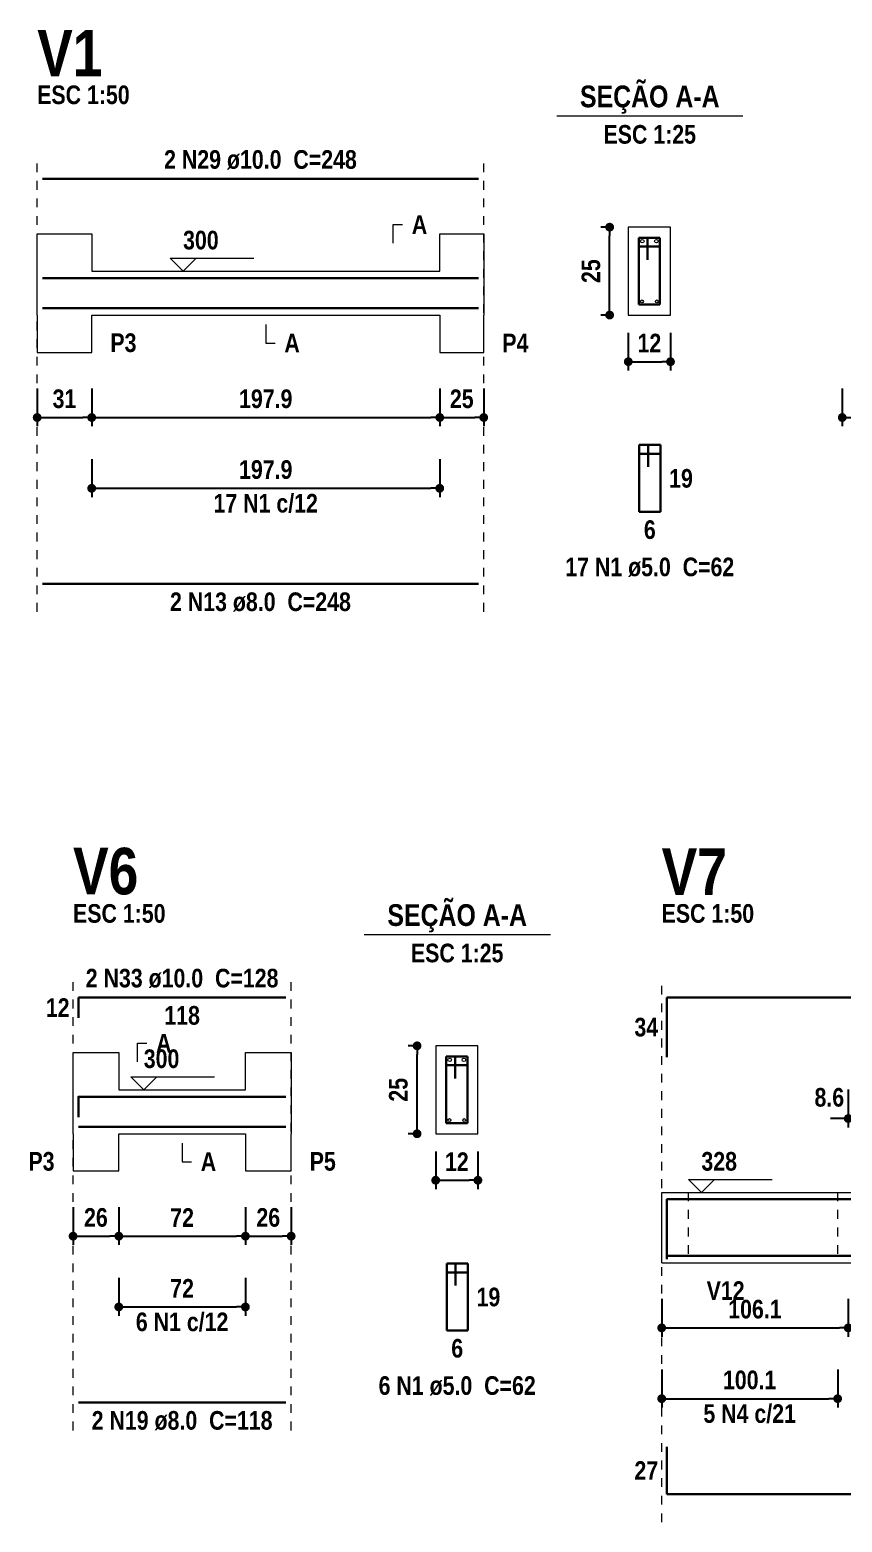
# Model space of a CAD drawing. Header units: millimetres. Extents: x 2249 to 2676, y -663 to -441.
# Drawn here: x 2449.73 to 2458.97, y -553.4 to -536.43 of the extents above; entities that cross this region are included whole.
import ezdxf

# ---------------------------------------------------------------- set-up
doc = ezdxf.new("R2010")
doc.units = ezdxf.units.MM
doc.header["$LTSCALE"] = 0.5
doc.header["$MEASUREMENT"] = 0
doc.header["$PDMODE"] = 34
doc.linetypes.add('DOT2', pattern=[3.175, 0, -3.175])
doc.layers.get('0').update_dxf_attribs({"linetype": 'CONTINUOUS'})
doc.layers.get('DEFPOINTS').update_dxf_attribs({"linetype": 'CONTINUOUS'})
for name, color, linetype, lineweight in [('Descrição da armadura', 7, 'CONTINUOUS', 5), ('DT-Barras na forma', 2, 'CONTINUOUS', 30), ('DT-Barras no corte', 5, 'CONTINUOUS', 5), ('DT-Barras rebatidas', 2, 'CONTINUOUS', 30), ('DT-Cotas', 9, 'CONTINUOUS', 5), ('DT-Forma', 5, 'CONTINUOUS', 5), ('DT-Pontilhado', 9, 'DOT2', 5), ('DT-Textos', 7, 'CONTINUOUS', 5), ('DT-Título', 3, 'CONTINUOUS', 20), ('Textos armaduras', 7, 'CONTINUOUS', 5)]:
    doc.layers.add(name, color=color, linetype=linetype, lineweight=lineweight)
doc.styles.add('ARIAL', font='ARIALNB.TTF')
doc.dimstyles.new('UM_25.000000', dxfattribs={"dimtxt": 0.18, "dimasz": 0.1, "dimexe": 0.1, "dimexo": 0.2, "dimgap": 0, "dimtad": 1, "dimtih": 1, "dimtoh": 1, "dimdec": 1, "dimlfac": 25, "dimzin": 0, "dimdsep": 46, "dimtxsty": 'Standard', "dimblk": 'CLOSED', "dimblk1": 'CLOSED', "dimblk2": 'CLOSED', "dimcen": 0.09, "dimdle": 0.1, "dimadec": 1, "dimazin": 2, "dimtfac": 1, "dimtdec": 4, "dimtofl": 0, "dimtmove": 0, "dimatfit": 3, "dimldrblk": 'CLOSED', "dimfxl": 1, "dimtolj": 1, "dimarcsym": 0})
doc.dimstyles.new('UM_50.000000', dxfattribs={"dimtxt": 0.18, "dimasz": 0.1, "dimexe": 0.1, "dimexo": 0.2, "dimgap": 0, "dimtad": 1, "dimtih": 1, "dimtoh": 1, "dimdec": 1, "dimlfac": 50, "dimzin": 0, "dimdsep": 46, "dimtxsty": 'Standard', "dimblk": 'CLOSED', "dimblk1": 'CLOSED', "dimblk2": 'CLOSED', "dimcen": 0.09, "dimdle": 0.1, "dimadec": 1, "dimazin": 2, "dimtfac": 1, "dimtdec": 4, "dimtofl": 0, "dimtmove": 0, "dimatfit": 3, "dimldrblk": 'CLOSED', "dimfxl": 1, "dimtolj": 1, "dimarcsym": 0})

# ---------------------------------------------------------------- blocks, each defined once
blk = doc.blocks.new('_Dot')
at = {"color": 0, "linetype": 'ByBlock', "lineweight": -2}
blk.add_line((-0.5, 0), (-1, 0), dxfattribs=at)
at = {"color": 0, "linetype": 'ByBlock', "const_width": 0.5}
blk.add_lwpolyline([(-0.25, 0, 1), (0.25, 0, 1)], format="xyb", close=True, dxfattribs=at)
blk = doc.blocks.new('*D249')
at = {"layer": 'DEFPOINTS', "color": 0}
for p in [(2449.812, -540.308), (2450.432, -540.308), (2450.432, -540.838)]:
    blk.add_point(p, dxfattribs=at)
at = {"layer": 'DT-Cotas', "color": 0, "lineweight": -2}
for p, q in [((2449.812, -540.508), (2449.812, -540.938)), ((2450.432, -540.508), (2450.432, -540.938)), ((2449.912, -540.838), (2450.332, -540.838))]:
    blk.add_line(p, q, dxfattribs=at)
at = {"layer": 'DT-Cotas', "color": 0, "lineweight": -2, "xscale": 0.1, "yscale": 0.1, "zscale": 0.1, "rotation": 180}
blk.add_blockref('_Dot', (2449.812, -540.838), dxfattribs=at)
at = {"layer": 'DT-Cotas', "color": 0, "lineweight": -2, "xscale": 0.1, "yscale": 0.1, "zscale": 0.1}
blk.add_blockref('_Dot', (2450.432, -540.838), dxfattribs=at)
at = {"layer": 'DT-Cotas', "insert": (2450.122, -540.626), "char_height": 0.2118, "attachment_point": 5, "rotation": 0.0057, "style": 'ARIAL'}
blk.add_mtext('\\A1;31', dxfattribs=at)
blk = doc.blocks.new('DOT')
at = {"color": 210}
for p, q in [((-1, 0), (1, 0)), ((0, 1), (0, -1))]:
    blk.add_line(p, q, dxfattribs=at)
blk.add_circle((0, 0), 0.25, dxfattribs=at)
blk = doc.blocks.new('*D250')
at = {"layer": 'DEFPOINTS', "color": 0}
for p in [(2450.432, -540.308), (2454.39, -540.308), (2454.39, -540.838)]:
    blk.add_point(p, dxfattribs=at)
at = {"layer": 'DT-Cotas', "color": 0, "lineweight": -2}
for p, q in [((2450.432, -540.508), (2450.432, -540.938)), ((2454.39, -540.508), (2454.39, -540.938)), ((2450.532, -540.838), (2454.29, -540.838))]:
    blk.add_line(p, q, dxfattribs=at)
at = {"layer": 'DT-Cotas', "color": 0, "lineweight": -2, "xscale": 0.1, "yscale": 0.1, "zscale": 0.1, "rotation": 180}
blk.add_blockref('_Dot', (2450.432, -540.838), dxfattribs=at)
at = {"layer": 'DT-Cotas', "color": 0, "lineweight": -2, "xscale": 0.1, "yscale": 0.1, "zscale": 0.1}
blk.add_blockref('_Dot', (2454.39, -540.838), dxfattribs=at)
at = {"layer": 'DT-Cotas', "insert": (2452.411, -540.626), "char_height": 0.2118, "attachment_point": 5, "rotation": 0.0057, "style": 'ARIAL'}
blk.add_mtext('\\A1;197.9', dxfattribs=at)
blk = doc.blocks.new('*D251')
at = {"layer": 'DEFPOINTS', "color": 0}
for p in [(2454.39, -540.308), (2454.89, -540.308), (2454.89, -540.838)]:
    blk.add_point(p, dxfattribs=at)
at = {"layer": 'DT-Cotas', "color": 0, "lineweight": -2}
for p, q in [((2454.39, -540.508), (2454.39, -540.938)), ((2454.89, -540.508), (2454.89, -540.938)), ((2454.49, -540.838), (2454.79, -540.838))]:
    blk.add_line(p, q, dxfattribs=at)
at = {"layer": 'DT-Cotas', "color": 0, "lineweight": -2, "xscale": 0.1, "yscale": 0.1, "zscale": 0.1, "rotation": 180}
blk.add_blockref('_Dot', (2454.39, -540.838), dxfattribs=at)
at = {"layer": 'DT-Cotas', "color": 0, "lineweight": -2, "xscale": 0.1, "yscale": 0.1, "zscale": 0.1}
blk.add_blockref('_Dot', (2454.89, -540.838), dxfattribs=at)
at = {"layer": 'DT-Cotas', "insert": (2454.64, -540.626), "char_height": 0.2118, "attachment_point": 5, "rotation": 0.0057, "style": 'ARIAL'}
blk.add_mtext('\\A1;25', dxfattribs=at)
blk = doc.blocks.new('*D252')
at = {"layer": 'DEFPOINTS', "color": 0}
for p in [(2456.322, -538.673), (2456.534, -538.673), (2456.534, -539.673)]:
    blk.add_point(p, dxfattribs=at)
at = {"layer": 'DT-Cotas', "color": 0, "lineweight": -2}
for p, q in [((2456.334, -538.673), (2456.222, -538.673)), ((2456.322, -539.573), (2456.322, -538.773)), ((2456.334, -539.673), (2456.222, -539.673))]:
    blk.add_line(p, q, dxfattribs=at)
at = {"layer": 'DT-Cotas', "color": 0, "lineweight": -2, "xscale": 0.1, "yscale": 0.1, "zscale": 0.1}
for p, rotation in [((2456.322, -538.673), 90), ((2456.322, -539.673), 270)]:
    blk.add_blockref('_Dot', p, dxfattribs=dict(at, rotation=rotation))
at = {"layer": 'DT-Cotas', "insert": (2456.11, -539.173), "char_height": 0.2118, "attachment_point": 5, "rotation": 90, "style": 'ARIAL'}
blk.add_mtext('\\A1;25', dxfattribs=at)
blk = doc.blocks.new('*D253')
at = {"layer": 'DEFPOINTS', "color": 0}
for p in [(2456.534, -539.673), (2457.014, -539.673), (2457.014, -540.203)]:
    blk.add_point(p, dxfattribs=at)
at = {"layer": 'DT-Cotas', "color": 0, "lineweight": -2}
for p, q in [((2456.534, -539.873), (2456.534, -540.303)), ((2457.014, -539.873), (2457.014, -540.303)), ((2456.634, -540.203), (2456.914, -540.203))]:
    blk.add_line(p, q, dxfattribs=at)
at = {"layer": 'DT-Cotas', "color": 0, "lineweight": -2, "xscale": 0.1, "yscale": 0.1, "zscale": 0.1, "rotation": 180}
blk.add_blockref('_Dot', (2456.534, -540.203), dxfattribs=at)
at = {"layer": 'DT-Cotas', "color": 0, "lineweight": -2, "xscale": 0.1, "yscale": 0.1, "zscale": 0.1}
blk.add_blockref('_Dot', (2457.014, -540.203), dxfattribs=at)
at = {"layer": 'DT-Cotas', "insert": (2456.774, -539.991), "char_height": 0.2118, "attachment_point": 5, "rotation": 0.0057, "style": 'ARIAL'}
blk.add_mtext('\\A1;12', dxfattribs=at)
blk = doc.blocks.new('*D254')
at = {"layer": 'DEFPOINTS', "color": 0}
for p in [(2450.432, -541.113), (2454.39, -541.113), (2454.39, -541.643)]:
    blk.add_point(p, dxfattribs=at)
at = {"layer": 'DT-Cotas', "color": 0, "lineweight": -2}
for p, q in [((2450.432, -541.313), (2450.432, -541.743)), ((2454.39, -541.313), (2454.39, -541.743)), ((2450.532, -541.643), (2454.29, -541.643))]:
    blk.add_line(p, q, dxfattribs=at)
at = {"layer": 'DT-Cotas', "color": 0, "lineweight": -2, "xscale": 0.1, "yscale": 0.1, "zscale": 0.1, "rotation": 180}
blk.add_blockref('_Dot', (2450.432, -541.643), dxfattribs=at)
at = {"layer": 'DT-Cotas', "color": 0, "lineweight": -2, "xscale": 0.1, "yscale": 0.1, "zscale": 0.1}
blk.add_blockref('_Dot', (2454.39, -541.643), dxfattribs=at)
at = {"layer": 'DT-Cotas', "insert": (2452.411, -541.431), "char_height": 0.2118, "attachment_point": 5, "rotation": 0.0057, "style": 'ARIAL'}
blk.add_mtext('\\A1;197.9', dxfattribs=at)
blk = doc.blocks.new('*D255')
at = {"layer": 'DEFPOINTS', "color": 0}
for p in [(2458.967, -540.308), (2459.587, -540.308), (2459.587, -540.838)]:
    blk.add_point(p, dxfattribs=at)
at = {"layer": 'DT-Cotas', "color": 0, "lineweight": -2}
for p, q in [((2458.967, -540.508), (2458.967, -540.938)), ((2459.587, -540.508), (2459.587, -540.938)), ((2459.067, -540.838), (2459.487, -540.838))]:
    blk.add_line(p, q, dxfattribs=at)
at = {"layer": 'DT-Cotas', "color": 0, "lineweight": -2, "xscale": 0.1, "yscale": 0.1, "zscale": 0.1, "rotation": 180}
blk.add_blockref('_Dot', (2458.967, -540.838), dxfattribs=at)
at = {"layer": 'DT-Cotas', "color": 0, "lineweight": -2, "xscale": 0.1, "yscale": 0.1, "zscale": 0.1}
blk.add_blockref('_Dot', (2459.587, -540.838), dxfattribs=at)
at = {"layer": 'DT-Cotas', "insert": (2459.277, -540.626), "char_height": 0.2118, "attachment_point": 5, "rotation": 0.0057, "style": 'ARIAL'}
blk.add_mtext('\\A1;31', dxfattribs=at)
blk = doc.blocks.new('*D282')
at = {"layer": 'DEFPOINTS', "color": 0}
for p in [(2450.22, -549.619), (2450.74, -549.619), (2450.74, -550.149)]:
    blk.add_point(p, dxfattribs=at)
at = {"layer": 'DT-Cotas', "color": 0, "lineweight": -2}
for p, q in [((2450.22, -549.819), (2450.22, -550.249)), ((2450.74, -549.819), (2450.74, -550.249)), ((2450.32, -550.149), (2450.64, -550.149))]:
    blk.add_line(p, q, dxfattribs=at)
at = {"layer": 'DT-Cotas', "color": 0, "lineweight": -2, "xscale": 0.1, "yscale": 0.1, "zscale": 0.1, "rotation": 180}
blk.add_blockref('_Dot', (2450.22, -550.149), dxfattribs=at)
at = {"layer": 'DT-Cotas', "color": 0, "lineweight": -2, "xscale": 0.1, "yscale": 0.1, "zscale": 0.1}
blk.add_blockref('_Dot', (2450.74, -550.149), dxfattribs=at)
at = {"layer": 'DT-Cotas', "insert": (2450.48, -549.937), "char_height": 0.2118, "attachment_point": 5, "rotation": 0.0057, "style": 'ARIAL'}
blk.add_mtext('\\A1;26', dxfattribs=at)
blk = doc.blocks.new('*D283')
at = {"layer": 'DEFPOINTS', "color": 0}
for p in [(2450.74, -549.619), (2452.18, -549.619), (2452.18, -550.149)]:
    blk.add_point(p, dxfattribs=at)
at = {"layer": 'DT-Cotas', "color": 0, "lineweight": -2}
for p, q in [((2450.74, -549.819), (2450.74, -550.249)), ((2452.18, -549.819), (2452.18, -550.249)), ((2450.84, -550.149), (2452.08, -550.149))]:
    blk.add_line(p, q, dxfattribs=at)
at = {"layer": 'DT-Cotas', "color": 0, "lineweight": -2, "xscale": 0.1, "yscale": 0.1, "zscale": 0.1, "rotation": 180}
blk.add_blockref('_Dot', (2450.74, -550.149), dxfattribs=at)
at = {"layer": 'DT-Cotas', "color": 0, "lineweight": -2, "xscale": 0.1, "yscale": 0.1, "zscale": 0.1}
blk.add_blockref('_Dot', (2452.18, -550.149), dxfattribs=at)
at = {"layer": 'DT-Cotas', "insert": (2451.46, -549.937), "char_height": 0.2118, "attachment_point": 5, "rotation": 0.0057, "style": 'ARIAL'}
blk.add_mtext('\\A1;72', dxfattribs=at)
blk = doc.blocks.new('*D284')
at = {"layer": 'DEFPOINTS', "color": 0}
for p in [(2452.18, -549.619), (2452.7, -549.619), (2452.7, -550.149)]:
    blk.add_point(p, dxfattribs=at)
at = {"layer": 'DT-Cotas', "color": 0, "lineweight": -2}
for p, q in [((2452.18, -549.819), (2452.18, -550.249)), ((2452.7, -549.819), (2452.7, -550.249)), ((2452.28, -550.149), (2452.6, -550.149))]:
    blk.add_line(p, q, dxfattribs=at)
at = {"layer": 'DT-Cotas', "color": 0, "lineweight": -2, "xscale": 0.1, "yscale": 0.1, "zscale": 0.1, "rotation": 180}
blk.add_blockref('_Dot', (2452.18, -550.149), dxfattribs=at)
at = {"layer": 'DT-Cotas', "color": 0, "lineweight": -2, "xscale": 0.1, "yscale": 0.1, "zscale": 0.1}
blk.add_blockref('_Dot', (2452.7, -550.149), dxfattribs=at)
at = {"layer": 'DT-Cotas', "insert": (2452.44, -549.937), "char_height": 0.2118, "attachment_point": 5, "rotation": 0.0057, "style": 'ARIAL'}
blk.add_mtext('\\A1;26', dxfattribs=at)
blk = doc.blocks.new('*D285')
at = {"layer": 'DEFPOINTS', "color": 0}
for p in [(2454.132, -547.984), (2454.344, -547.984), (2454.344, -548.984)]:
    blk.add_point(p, dxfattribs=at)
at = {"layer": 'DT-Cotas', "color": 0, "lineweight": -2}
for p, q in [((2454.144, -547.984), (2454.032, -547.984)), ((2454.132, -548.884), (2454.132, -548.084)), ((2454.144, -548.984), (2454.032, -548.984))]:
    blk.add_line(p, q, dxfattribs=at)
at = {"layer": 'DT-Cotas', "color": 0, "lineweight": -2, "xscale": 0.1, "yscale": 0.1, "zscale": 0.1}
for p, rotation in [((2454.132, -547.984), 90), ((2454.132, -548.984), 270)]:
    blk.add_blockref('_Dot', p, dxfattribs=dict(at, rotation=rotation))
at = {"layer": 'DT-Cotas', "insert": (2453.92, -548.484), "char_height": 0.2118, "attachment_point": 5, "rotation": 90, "style": 'ARIAL'}
blk.add_mtext('\\A1;25', dxfattribs=at)
blk = doc.blocks.new('*D286')
at = {"layer": 'DEFPOINTS', "color": 0}
for p in [(2454.344, -548.984), (2454.824, -548.984), (2454.824, -549.513)]:
    blk.add_point(p, dxfattribs=at)
at = {"layer": 'DT-Cotas', "color": 0, "lineweight": -2}
for p, q in [((2454.344, -549.184), (2454.344, -549.613)), ((2454.824, -549.184), (2454.824, -549.613)), ((2454.444, -549.513), (2454.724, -549.513))]:
    blk.add_line(p, q, dxfattribs=at)
at = {"layer": 'DT-Cotas', "color": 0, "lineweight": -2, "xscale": 0.1, "yscale": 0.1, "zscale": 0.1, "rotation": 180}
blk.add_blockref('_Dot', (2454.344, -549.513), dxfattribs=at)
at = {"layer": 'DT-Cotas', "color": 0, "lineweight": -2, "xscale": 0.1, "yscale": 0.1, "zscale": 0.1}
blk.add_blockref('_Dot', (2454.824, -549.513), dxfattribs=at)
at = {"layer": 'DT-Cotas', "insert": (2454.584, -549.302), "char_height": 0.2118, "attachment_point": 5, "rotation": 0.0057, "style": 'ARIAL'}
blk.add_mtext('\\A1;12', dxfattribs=at)
blk = doc.blocks.new('*D287')
at = {"layer": 'DEFPOINTS', "color": 0}
for p in [(2450.74, -550.424), (2452.18, -550.424), (2452.18, -550.954)]:
    blk.add_point(p, dxfattribs=at)
at = {"layer": 'DT-Cotas', "color": 0, "lineweight": -2}
for p, q in [((2450.74, -550.624), (2450.74, -551.054)), ((2452.18, -550.624), (2452.18, -551.054)), ((2450.84, -550.954), (2452.08, -550.954))]:
    blk.add_line(p, q, dxfattribs=at)
at = {"layer": 'DT-Cotas', "color": 0, "lineweight": -2, "xscale": 0.1, "yscale": 0.1, "zscale": 0.1, "rotation": 180}
blk.add_blockref('_Dot', (2450.74, -550.954), dxfattribs=at)
at = {"layer": 'DT-Cotas', "color": 0, "lineweight": -2, "xscale": 0.1, "yscale": 0.1, "zscale": 0.1}
blk.add_blockref('_Dot', (2452.18, -550.954), dxfattribs=at)
at = {"layer": 'DT-Cotas', "insert": (2451.46, -550.742), "char_height": 0.2118, "attachment_point": 5, "rotation": 0.0057, "style": 'ARIAL'}
blk.add_mtext('\\A1;72', dxfattribs=at)
blk = doc.blocks.new('*D288')
at = {"layer": 'DEFPOINTS', "color": 0}
for p in [(2456.914, -550.663), (2459.035, -550.663), (2459.035, -551.192)]:
    blk.add_point(p, dxfattribs=at)
at = {"layer": 'DT-Cotas', "color": 0, "lineweight": -2}
for p, q in [((2456.914, -550.863), (2456.914, -551.292)), ((2459.035, -550.863), (2459.035, -551.292)), ((2457.014, -551.192), (2458.935, -551.192))]:
    blk.add_line(p, q, dxfattribs=at)
at = {"layer": 'DT-Cotas', "color": 0, "lineweight": -2, "xscale": 0.1, "yscale": 0.1, "zscale": 0.1, "rotation": 180}
blk.add_blockref('_Dot', (2456.914, -551.192), dxfattribs=at)
at = {"layer": 'DT-Cotas', "color": 0, "lineweight": -2, "xscale": 0.1, "yscale": 0.1, "zscale": 0.1}
blk.add_blockref('_Dot', (2459.035, -551.192), dxfattribs=at)
at = {"layer": 'DT-Cotas', "insert": (2457.974, -550.98), "char_height": 0.2118, "attachment_point": 5, "rotation": 0.0057, "style": 'ARIAL'}
blk.add_mtext('\\A1;106.1', dxfattribs=at)
blk = doc.blocks.new('*D290')
at = {"layer": 'DEFPOINTS', "color": 0}
for p in [(2459.035, -548.281), (2459.207, -548.281), (2459.035, -548.811)]:
    blk.add_point(p, dxfattribs=at)
at = {"layer": 'DT-Cotas', "color": 0, "lineweight": -2}
for p, q in [((2459.035, -548.481), (2459.035, -548.911)), ((2459.207, -548.481), (2459.207, -548.911)), ((2458.935, -548.811), (2458.835, -548.811)), ((2459.307, -548.811), (2459.407, -548.811))]:
    blk.add_line(p, q, dxfattribs=at)
at = {"layer": 'DT-Cotas', "color": 0, "lineweight": -2, "xscale": 0.1, "yscale": 0.1, "zscale": 0.1}
blk.add_blockref('_Dot', (2459.035, -548.811), dxfattribs=at)
at = {"layer": 'DT-Cotas', "color": 0, "lineweight": -2, "xscale": 0.1, "yscale": 0.1, "zscale": 0.1, "rotation": 180}
blk.add_blockref('_Dot', (2459.207, -548.811), dxfattribs=at)
at = {"layer": 'DT-Cotas', "insert": (2458.82, -548.571), "char_height": 0.2118, "attachment_point": 5, "rotation": 0.0057, "style": 'ARIAL'}
blk.add_mtext('\\A1;8.6', dxfattribs=at)
blk = doc.blocks.new('*D293')
at = {"layer": 'DEFPOINTS', "color": 0}
for p in [(2456.914, -551.467), (2458.915, -551.467), (2458.915, -551.997)]:
    blk.add_point(p, dxfattribs=at)
at = {"layer": 'DT-Cotas', "color": 0, "lineweight": -2}
for p, q in [((2456.914, -551.667), (2456.914, -552.097)), ((2458.915, -551.667), (2458.915, -552.097)), ((2457.014, -551.997), (2458.815, -551.997))]:
    blk.add_line(p, q, dxfattribs=at)
at = {"layer": 'DT-Cotas', "color": 0, "lineweight": -2, "xscale": 0.1, "yscale": 0.1, "zscale": 0.1, "rotation": 180}
blk.add_blockref('_Dot', (2456.914, -551.997), dxfattribs=at)
at = {"layer": 'DT-Cotas', "color": 0, "lineweight": -2, "xscale": 0.1, "yscale": 0.1, "zscale": 0.1}
blk.add_blockref('_Dot', (2458.915, -551.997), dxfattribs=at)
at = {"layer": 'DT-Cotas', "insert": (2457.914, -551.785), "char_height": 0.2118, "attachment_point": 5, "rotation": 0.0057, "style": 'ARIAL'}
blk.add_mtext('\\A1;100.1', dxfattribs=at)

msp = doc.modelspace()

# ---------------------------------------------------------------- linework, layer by layer
at = {"layer": 'DT-Barras na forma'}
for p, q in [((2456.7536, -538.7931), (2456.6536, -538.7931)), ((2456.6536, -538.7931), (2456.6536, -539.5531)), ((2456.8936, -538.7931), (2456.6536, -538.7931)), ((2456.6536, -538.7931), (2456.6536, -538.8931)), ((2456.7536, -539.0431), (2456.7536, -538.7931)), ((2456.8936, -539.5531), (2456.8936, -538.7931)), ((2456.6536, -538.8931), (2456.9036, -538.8931)), ((2456.6536, -539.5531), (2456.8936, -539.5531)), ((2454.5636, -548.1038), (2454.4636, -548.1038)), ((2454.4636, -548.1038), (2454.4636, -548.8638)), ((2454.7036, -548.1038), (2454.4636, -548.1038)), ((2454.4636, -548.1038), (2454.4636, -548.2038)), ((2454.4636, -548.2038), (2454.7136, -548.2038)), ((2454.5636, -548.3538), (2454.5636, -548.1038)), ((2454.7036, -548.8638), (2454.7036, -548.1038)), ((2454.4636, -548.8638), (2454.7036, -548.8638))]:
    msp.add_line(p, q, dxfattribs=at)
for points in [[(2449.8721, -539.2531), (2454.8297, -539.2531)], [(2449.8721, -539.5951), (2454.8297, -539.5951)], [(2450.2805, -548.7938), (2450.2805, -548.5638), (2452.6397, -548.5638)], [(2450.2805, -548.9058), (2452.6397, -548.9058)], [(2456.9736, -550.4087), (2456.9736, -549.7287), (2476.448, -549.7287), (2476.448, -550.2683)], [(2456.9736, -549.8331), (2456.9736, -550.3727), (2476.448, -550.3727)]]:
    msp.add_lwpolyline(points, dxfattribs=at)
at = {"layer": 'DT-Barras no corte'}
for centre, radius in [((2456.6936, -538.8331), 0.02), ((2456.8536, -538.8331), 0.02), ((2456.6896, -539.5171), 0.016), ((2456.8576, -539.5171), 0.016), ((2454.5036, -548.1438), 0.02), ((2454.6636, -548.1438), 0.02), ((2454.4996, -548.8278), 0.016), ((2454.6676, -548.8278), 0.016)]:
    msp.add_circle(centre, radius, dxfattribs=at)
at = {"layer": 'DT-Barras rebatidas'}
for p, q in [((2449.8721, -538.1235), (2454.8297, -538.1235)), ((2456.7586, -541.1498), (2456.6586, -541.1498)), ((2456.6586, -541.1498), (2456.6586, -541.9098)), ((2456.8986, -541.1498), (2456.6586, -541.1498)), ((2456.6586, -541.1498), (2456.6586, -541.2498)), ((2456.6586, -541.2498), (2456.9086, -541.2498)), ((2456.7586, -541.3998), (2456.7586, -541.1498)), ((2456.8986, -541.9098), (2456.8986, -541.1498)), ((2456.6586, -541.9098), (2456.8986, -541.9098)), ((2449.8721, -542.7297), (2454.8297, -542.7297)), ((2450.2805, -547.6642), (2450.2805, -547.4342)), ((2450.2805, -547.4342), (2452.6397, -547.4342)), ((2456.9736, -548.1142), (2456.9736, -547.4342)), ((2456.9736, -547.4342), (2476.448, -547.4342)), ((2454.5686, -550.4605), (2454.4686, -550.4605)), ((2454.4686, -550.4605), (2454.4686, -551.2205)), ((2454.7086, -550.4605), (2454.4686, -550.4605)), ((2454.4686, -550.4605), (2454.4686, -550.5605)), ((2454.4686, -550.5605), (2454.7186, -550.5605)), ((2454.5686, -550.7105), (2454.5686, -550.4605)), ((2454.7086, -551.2205), (2454.7086, -550.4605)), ((2454.4686, -551.2205), (2454.7086, -551.2205)), ((2450.2805, -552.0405), (2452.6397, -552.0405)), ((2456.9736, -552.5442), (2456.9736, -553.0837)), ((2456.9736, -553.0837), (2476.448, -553.0837))]:
    msp.add_line(p, q, dxfattribs=at)
at = {"layer": 'DT-Forma'}
for p, q in [((2457.0136, -538.6731), (2456.5336, -538.6731)), ((2456.5336, -538.6731), (2456.5336, -539.6731)), ((2457.0136, -539.6731), (2457.0136, -538.6731)), ((2449.8121, -539.1731), (2449.8121, -538.7495)), ((2449.8121, -538.7495), (2450.4321, -538.7495)), ((2450.4321, -538.7495), (2450.4321, -539.1731)), ((2454.3897, -539.1731), (2454.3897, -538.7495)), ((2454.3897, -538.7495), (2454.8897, -538.7495)), ((2454.8897, -538.7495), (2454.8897, -539.1731)), ((2450.4321, -539.1731), (2454.3897, -539.1731)), ((2449.8121, -539.6731), (2449.8121, -540.0967)), ((2450.4321, -540.0967), (2450.4321, -539.6731)), ((2450.4321, -539.6731), (2454.3897, -539.6731)), ((2454.3897, -539.6731), (2454.3897, -540.0967)), ((2454.8897, -540.0967), (2454.8897, -539.6731)), ((2456.5336, -539.6731), (2457.0136, -539.6731)), ((2449.8121, -540.0967), (2450.4321, -540.0967)), ((2454.3897, -540.0967), (2454.8897, -540.0967)), ((2454.8236, -547.9838), (2454.3436, -547.9838)), ((2454.3436, -547.9838), (2454.3436, -548.9838)), ((2454.8236, -548.9838), (2454.8236, -547.9838)), ((2450.2205, -548.4838), (2450.2205, -548.0602)), ((2450.2205, -548.0602), (2450.7403, -548.0602)), ((2450.7403, -548.0602), (2450.7403, -548.4838)), ((2452.1796, -548.4838), (2452.1796, -548.0602)), ((2452.1796, -548.0602), (2452.6997, -548.0602)), ((2452.6997, -548.0602), (2452.6997, -548.4838)), ((2450.7403, -548.4838), (2452.1796, -548.4838)), ((2450.2205, -548.9838), (2450.2205, -549.4074)), ((2450.7403, -549.4074), (2450.7403, -548.9838)), ((2450.7403, -548.9838), (2452.1796, -548.9838)), ((2452.1796, -548.9838), (2452.1796, -549.4074)), ((2452.6997, -549.4074), (2452.6997, -548.9838)), ((2454.3436, -548.9838), (2454.8236, -548.9838)), ((2450.2205, -549.4074), (2450.7403, -549.4074)), ((2452.1796, -549.4074), (2452.6997, -549.4074)), ((2456.9136, -549.6507), (2457.2136, -549.6507)), ((2457.2136, -549.6507), (2458.9147, -549.6507)), ((2458.9147, -549.6507), (2459.1547, -549.6507)), ((2456.9136, -550.4507), (2457.2136, -550.4507)), ((2457.2136, -550.4507), (2458.9147, -550.4507)), ((2458.9147, -550.4507), (2459.1547, -550.4507))]:
    msp.add_line(p, q, dxfattribs=at)
at = {"layer": 'DT-Forma', "linetype": 'Continuous'}
for p, q in [((2449.8121, -539.6731), (2449.8121, -539.1731)), ((2454.8897, -539.1731), (2454.8897, -539.6731)), ((2450.2205, -548.9838), (2450.2205, -548.4838)), ((2452.6997, -548.4838), (2452.6997, -548.9838)), ((2456.9136, -550.4507), (2456.9136, -549.6507))]:
    msp.add_line(p, q, dxfattribs=at)
at = {"layer": 'DT-Pontilhado', "ltscale": 0.05}
for p, q in [((2449.8121, -543.0474), (2449.8121, -537.9117)), ((2454.8897, -543.0474), (2454.8897, -537.9117)), ((2450.2205, -552.3582), (2450.2205, -547.2224)), ((2452.6997, -552.3582), (2452.6997, -547.2224)), ((2456.9136, -553.4015), (2456.9136, -547.2224)), ((2457.2136, -549.6507), (2457.2136, -550.4507)), ((2458.9147, -549.6507), (2458.9147, -550.4507))]:
    msp.add_line(p, q, dxfattribs=at)
at = {"layer": 'DT-Textos'}
for p, q in [((2455.7196, -537.4082), (2457.8376, -537.4082)), ((2453.5296, -546.7189), (2455.6476, -546.7189))]:
    msp.add_line(p, q, dxfattribs=at)
for points in [[(2453.8602, -538.8554), (2453.8602, -538.6436), (2453.9661, -538.6436)], [(2451.6194, -539.0248), (2451.4712, -539.1731), (2451.3229, -539.0248), (2452.276, -539.0248)], [(2452.4109, -539.779), (2452.4109, -539.9908), (2452.5168, -539.9908)], [(2450.9521, -548.1661), (2450.9521, -547.9543), (2451.058, -547.9543)], [(2451.1721, -548.3356), (2451.0238, -548.4838), (2450.8756, -548.3356), (2451.8287, -548.3356)], [(2451.4599, -549.0897), (2451.4599, -549.3015), (2451.5658, -549.3015)], [(2457.5139, -549.5025), (2457.3657, -549.6507), (2457.2174, -549.5025), (2458.1705, -549.5025)]]:
    msp.add_lwpolyline(points, dxfattribs=at)

# ---------------------------------------------------------------- texts
at = {"layer": 'Descrição da armadura', "char_height": 0.2118, "attachment_point": 8, "line_spacing_factor": 0.9, "style": 'ARIAL'}
for s, insert, width in [('2 N29 ø10.0  C=248', (2452.3511, -538.0172), 4.57488), ('17 N1 c/12', (2452.4109, -541.9245), 2.5416), ('17 N1 ø5.0  C=62', (2456.7781, -542.6512), 4.06656), ('2 N13 ø8.0  C=248', (2452.3511, -543.0472), 4.32072), ('2 N33 ø10.0  C=128', (2451.4601, -547.3279), 4.57488), ('6 N1 c/12', (2451.4599, -551.2352), 2.28744), ('6 N1 ø5.0  C=62', (2454.5881, -551.9619), 3.8124), ('5 N4 c/21', (2457.9141, -552.2785), 2.28744), ('2 N19 ø8.0  C=118', (2451.4601, -552.3579), 4.32072)]:
    msp.add_mtext(s, dxfattribs=dict(at, insert=insert, width=width))
at = {"layer": 'DT-Textos', "line_spacing_factor": 0.798, "style": 'ARIAL'}
for s, insert, char_height, width, attachment_point in [('SEÇÃO A-A', (2456.7781, -537.3841), 0.2471, 2.66868, 8), ('ESC 1:50', (2449.8121, -537.2762), 0.2118, 2.03328, 7), ('ESC 1:25', (2456.7781, -537.7262), 0.2118, 2.03328, 8), ('A', (2454.0721, -538.7492), 0.2118, 0.25416, 7), ('300', (2451.4711, -538.9292), 0.2118, 0.76248, 7), ('P3', (2450.6441, -540.0962), 0.2118, 0.50832, 7), ('A', (2452.6231, -540.0962), 0.2118, 0.25416, 7), ('P4', (2455.1011, -540.0962), 0.2118, 0.50832, 7), ('SEÇÃO A-A', (2454.5881, -546.6948), 0.2471, 2.66868, 8), ('ESC 1:50', (2450.2201, -546.5869), 0.2118, 2.03328, 7), ('ESC 1:50', (2456.9132, -546.5869), 0.2118, 2.03328, 7), ('ESC 1:25', (2454.5881, -547.0369), 0.2118, 2.03328, 8), ('A', (2451.1641, -548.0599), 0.2118, 0.25416, 7), ('300', (2451.0241, -548.2399), 0.2118, 0.76248, 7), ('P3', (2450.0091, -549.4069), 0.2118, 0.50832, 9), ('A', (2451.6721, -549.4069), 0.2118, 0.25416, 7), ('P5', (2452.9111, -549.4069), 0.2118, 0.50832, 7), ('328', (2457.3652, -549.4069), 0.2118, 0.76248, 7), ('V12', (2457.4252, -550.8739), 0.2118, 0.76248, 7)]:
    msp.add_mtext(s, dxfattribs=dict(at, insert=insert, char_height=char_height, width=width, attachment_point=attachment_point))
at = {"layer": 'DT-Título', "char_height": 0.5295, "width": 1.2708, "attachment_point": 7, "line_spacing_factor": 0.798, "style": 'ARIAL'}
for s, insert in [('V1', (2449.8121, -536.9583)), ('V6', (2450.2201, -546.2691)), ('V7', (2456.9132, -546.2691))]:
    msp.add_mtext(s, dxfattribs=dict(at, insert=insert))
at = {"layer": 'Textos armaduras', "char_height": 0.2118, "line_spacing_factor": 0.9, "style": 'ARIAL'}
for s, insert, width, attachment_point in [('19', (2456.9986, -541.4239), 0.90832, 1), ('6', (2456.7786, -542.0071), 0.65416, 2), ('12', (2450.1805, -547.6551), 0.90832, 9), ('118', (2451.4601, -547.5315), 1.16248, 2), ('34', (2456.8736, -547.8801), 0.90832, 9), ('19', (2454.8086, -550.7346), 0.90832, 1), ('6', (2454.5886, -551.3178), 0.65416, 2), ('27', (2456.8736, -552.9199), 0.90832, 9)]:
    msp.add_mtext(s, dxfattribs=dict(at, insert=insert, width=width, attachment_point=attachment_point))

# ---------------------------------------------------------------- dimensions: what is measured, and where the dimension line sits
at = {"layer": 'DT-Cotas'}
for base, p1, p2, angle, dimstyle, override, picture, middle, dimtype, turn in [((2456.3218, -538.6731), (2456.5336, -539.6731), (2456.5336, -538.6731), 90, 'UM_25.000000', {"dimtxt": 0.2118, "dimasz": 0.1, "dimexe": 0.1, "dimexo": 0.2, "dimtad": 1, "dimtih": 0, "dimtoh": 0, "dimdec": 1, "dimlfac": 25, "dimzin": 8, "dimtxsty": 'ARIAL', "dimblk": 'Dot', "dimblk1": 'Dot', "dimblk2": 'Dot', "dimsah": 1, "dimdle": 0.1, "dimse1": 0, "dimse2": 0, "dimclrt": 256, "dimadec": 1, "dimazin": 3, "dimtmove": 2, "dimldrblk": 'Dot'}, '*D252', (2456.11, -539.1731), 160, 90), ((2454.1318, -547.9838), (2454.3436, -548.9838), (2454.3436, -547.9838), 90, 'UM_25.000000', {"dimtxt": 0.2118, "dimasz": 0.1, "dimexe": 0.1, "dimexo": 0.2, "dimtad": 1, "dimtih": 0, "dimtoh": 0, "dimdec": 1, "dimlfac": 25, "dimzin": 8, "dimtxsty": 'ARIAL', "dimblk": 'Dot', "dimblk1": 'Dot', "dimblk2": 'Dot', "dimsah": 1, "dimdle": 0.1, "dimse1": 0, "dimse2": 0, "dimclrt": 256, "dimadec": 1, "dimazin": 3, "dimtmove": 2, "dimldrblk": 'Dot'}, '*D285', (2453.92, -548.4838), 160, 90), ((2459.0347, -548.8109), (2459.2073, -548.2814), (2459.0347, -548.2814), 180, 'UM_50.000000', {"dimtxt": 0.2118, "dimasz": 0.1, "dimexe": 0.1, "dimexo": 0.2, "dimtad": 1, "dimtih": 0, "dimtoh": 0, "dimdec": 1, "dimlfac": 50, "dimzin": 8, "dimtxsty": 'ARIAL', "dimblk": 'Dot', "dimblk1": 'Dot', "dimblk2": 'Dot', "dimsah": 1, "dimdle": 0.1, "dimse1": 0, "dimse2": 0, "dimclrt": 256, "dimadec": 1, "dimazin": 3, "dimtmove": 2, "dimldrblk": 'Dot'}, '*D290', (2458.8201, -548.5711), 161, 0.00573)]:
    dim = msp.add_linear_dim(base=base, p1=p1, p2=p2, angle=angle, dimstyle=dimstyle, override=override, dxfattribs=at)
    dim.commit()
    dim.dimension.update_dxf_attribs({"geometry": picture, "text_midpoint": middle, "dimtype": dimtype, "text_rotation": turn})
for base, p1, p2, dimstyle, override, picture, middle in [((2457.0136, -540.2026), (2456.5336, -539.6731), (2457.0136, -539.6731), 'UM_25.000000', {"dimtxt": 0.2118, "dimasz": 0.1, "dimexe": 0.1, "dimexo": 0.2, "dimtad": 1, "dimtih": 0, "dimtoh": 0, "dimdec": 1, "dimlfac": 25, "dimzin": 8, "dimtxsty": 'ARIAL', "dimblk": 'Dot', "dimblk1": 'Dot', "dimblk2": 'Dot', "dimsah": 1, "dimdle": 0.1, "dimse1": 0, "dimse2": 0, "dimclrt": 256, "dimadec": 1, "dimazin": 3, "dimtmove": 2, "dimldrblk": 'Dot'}, '*D253', (2456.7736, -539.9908)), ((2450.4321, -540.838), (2449.8121, -540.3085), (2450.4321, -540.3085), 'UM_50.000000', {"dimtxt": 0.2118, "dimasz": 0.1, "dimexe": 0.1, "dimexo": 0.2, "dimtad": 1, "dimtih": 0, "dimtoh": 0, "dimdec": 1, "dimlfac": 50, "dimzin": 8, "dimtxsty": 'ARIAL', "dimblk": 'Dot', "dimblk1": 'Dot', "dimblk2": 'Dot', "dimsah": 1, "dimdle": 0.1, "dimse1": 0, "dimse2": 0, "dimclrt": 256, "dimadec": 1, "dimazin": 3, "dimtmove": 2, "dimldrblk": 'Dot'}, '*D249', (2450.1221, -540.6262)), ((2454.3897, -540.838), (2450.4321, -540.3085), (2454.3897, -540.3085), 'UM_50.000000', {"dimtxt": 0.2118, "dimasz": 0.1, "dimexe": 0.1, "dimexo": 0.2, "dimtad": 1, "dimtih": 0, "dimtoh": 0, "dimdec": 1, "dimlfac": 50, "dimzin": 8, "dimtxsty": 'ARIAL', "dimblk": 'Dot', "dimblk1": 'Dot', "dimblk2": 'Dot', "dimsah": 1, "dimdle": 0.1, "dimse1": 0, "dimse2": 0, "dimclrt": 256, "dimadec": 1, "dimazin": 3, "dimtmove": 2, "dimldrblk": 'Dot'}, '*D250', (2452.4109, -540.6262)), ((2454.8897, -540.838), (2454.3897, -540.3085), (2454.8897, -540.3085), 'UM_50.000000', {"dimtxt": 0.2118, "dimasz": 0.1, "dimexe": 0.1, "dimexo": 0.2, "dimtad": 1, "dimtih": 0, "dimtoh": 0, "dimdec": 1, "dimlfac": 50, "dimzin": 8, "dimtxsty": 'ARIAL', "dimblk": 'Dot', "dimblk1": 'Dot', "dimblk2": 'Dot', "dimsah": 1, "dimdle": 0.1, "dimse1": 0, "dimse2": 0, "dimclrt": 256, "dimadec": 1, "dimazin": 3, "dimtmove": 2, "dimldrblk": 'Dot'}, '*D251', (2454.6397, -540.6262)), ((2459.5871, -540.838), (2458.9671, -540.3085), (2459.5871, -540.3085), 'UM_50.000000', {"dimtxt": 0.2118, "dimasz": 0.1, "dimexe": 0.1, "dimexo": 0.2, "dimtad": 1, "dimtih": 0, "dimtoh": 0, "dimdec": 1, "dimlfac": 50, "dimzin": 8, "dimtxsty": 'ARIAL', "dimblk": 'Dot', "dimblk1": 'Dot', "dimblk2": 'Dot', "dimsah": 1, "dimdle": 0.1, "dimse1": 0, "dimse2": 0, "dimclrt": 256, "dimadec": 1, "dimazin": 3, "dimtmove": 2, "dimldrblk": 'Dot'}, '*D255', (2459.2771, -540.6262)), ((2454.3897, -541.6428), (2450.4321, -541.1133), (2454.3897, -541.1133), 'UM_50.000000', {"dimtxt": 0.2118, "dimasz": 0.1, "dimexe": 0.1, "dimexo": 0.2, "dimtad": 1, "dimtih": 0, "dimtoh": 0, "dimdec": 1, "dimlfac": 50, "dimzin": 8, "dimtxsty": 'ARIAL', "dimblk": 'Dot', "dimblk1": 'Dot', "dimblk2": 'Dot', "dimsah": 1, "dimdle": 0.1, "dimse1": 0, "dimse2": 0, "dimclrt": 256, "dimadec": 1, "dimazin": 3, "dimtmove": 2, "dimldrblk": 'Dot'}, '*D254', (2452.4109, -541.431)), ((2454.8236, -549.5133), (2454.3436, -548.9838), (2454.8236, -548.9838), 'UM_25.000000', {"dimtxt": 0.2118, "dimasz": 0.1, "dimexe": 0.1, "dimexo": 0.2, "dimtad": 1, "dimtih": 0, "dimtoh": 0, "dimdec": 1, "dimlfac": 25, "dimzin": 8, "dimtxsty": 'ARIAL', "dimblk": 'Dot', "dimblk1": 'Dot', "dimblk2": 'Dot', "dimsah": 1, "dimdle": 0.1, "dimse1": 0, "dimse2": 0, "dimclrt": 256, "dimadec": 1, "dimazin": 3, "dimtmove": 2, "dimldrblk": 'Dot'}, '*D286', (2454.5836, -549.3015)), ((2450.7403, -550.1487), (2450.2205, -549.6192), (2450.7403, -549.6192), 'UM_50.000000', {"dimtxt": 0.2118, "dimasz": 0.1, "dimexe": 0.1, "dimexo": 0.2, "dimtad": 1, "dimtih": 0, "dimtoh": 0, "dimdec": 1, "dimlfac": 50, "dimzin": 8, "dimtxsty": 'ARIAL', "dimblk": 'Dot', "dimblk1": 'Dot', "dimblk2": 'Dot', "dimsah": 1, "dimdle": 0.1, "dimse1": 0, "dimse2": 0, "dimclrt": 256, "dimadec": 1, "dimazin": 3, "dimtmove": 2, "dimldrblk": 'Dot'}, '*D282', (2450.4804, -549.9369)), ((2452.1796, -550.1487), (2450.7403, -549.6192), (2452.1796, -549.6192), 'UM_50.000000', {"dimtxt": 0.2118, "dimasz": 0.1, "dimexe": 0.1, "dimexo": 0.2, "dimtad": 1, "dimtih": 0, "dimtoh": 0, "dimdec": 1, "dimlfac": 50, "dimzin": 8, "dimtxsty": 'ARIAL', "dimblk": 'Dot', "dimblk1": 'Dot', "dimblk2": 'Dot', "dimsah": 1, "dimdle": 0.1, "dimse1": 0, "dimse2": 0, "dimclrt": 256, "dimadec": 1, "dimazin": 3, "dimtmove": 2, "dimldrblk": 'Dot'}, '*D283', (2451.4599, -549.9369)), ((2452.6997, -550.1487), (2452.1796, -549.6192), (2452.6997, -549.6192), 'UM_50.000000', {"dimtxt": 0.2118, "dimasz": 0.1, "dimexe": 0.1, "dimexo": 0.2, "dimtad": 1, "dimtih": 0, "dimtoh": 0, "dimdec": 1, "dimlfac": 50, "dimzin": 8, "dimtxsty": 'ARIAL', "dimblk": 'Dot', "dimblk1": 'Dot', "dimblk2": 'Dot', "dimsah": 1, "dimdle": 0.1, "dimse1": 0, "dimse2": 0, "dimclrt": 256, "dimadec": 1, "dimazin": 3, "dimtmove": 2, "dimldrblk": 'Dot'}, '*D284', (2452.4397, -549.9369)), ((2452.1796, -550.9536), (2450.7403, -550.4241), (2452.1796, -550.4241), 'UM_50.000000', {"dimtxt": 0.2118, "dimasz": 0.1, "dimexe": 0.1, "dimexo": 0.2, "dimtad": 1, "dimtih": 0, "dimtoh": 0, "dimdec": 1, "dimlfac": 50, "dimzin": 8, "dimtxsty": 'ARIAL', "dimblk": 'Dot', "dimblk1": 'Dot', "dimblk2": 'Dot', "dimsah": 1, "dimdle": 0.1, "dimse1": 0, "dimse2": 0, "dimclrt": 256, "dimadec": 1, "dimazin": 3, "dimtmove": 2, "dimldrblk": 'Dot'}, '*D287', (2451.4599, -550.7418)), ((2459.0347, -551.192), (2456.9136, -550.6625), (2459.0347, -550.6625), 'UM_50.000000', {"dimtxt": 0.2118, "dimasz": 0.1, "dimexe": 0.1, "dimexo": 0.2, "dimtad": 1, "dimtih": 0, "dimtoh": 0, "dimdec": 1, "dimlfac": 50, "dimzin": 8, "dimtxsty": 'ARIAL', "dimblk": 'Dot', "dimblk1": 'Dot', "dimblk2": 'Dot', "dimsah": 1, "dimdle": 0.1, "dimse1": 0, "dimse2": 0, "dimclrt": 256, "dimadec": 1, "dimazin": 3, "dimtmove": 2, "dimldrblk": 'Dot'}, '*D288', (2457.9741, -550.9802)), ((2458.9147, -551.9969), (2456.9136, -551.4674), (2458.9147, -551.4674), 'UM_50.000000', {"dimtxt": 0.2118, "dimasz": 0.1, "dimexe": 0.1, "dimexo": 0.2, "dimtad": 1, "dimtih": 0, "dimtoh": 0, "dimdec": 1, "dimlfac": 50, "dimzin": 8, "dimtxsty": 'ARIAL', "dimblk": 'Dot', "dimblk1": 'Dot', "dimblk2": 'Dot', "dimsah": 1, "dimdle": 0.1, "dimse1": 0, "dimse2": 0, "dimclrt": 256, "dimadec": 1, "dimazin": 3, "dimtmove": 2, "dimldrblk": 'Dot'}, '*D293', (2457.9141, -551.7851))]:
    dim = msp.add_linear_dim(base=base, p1=p1, p2=p2, dimstyle=dimstyle, override=override, dxfattribs=at)
    dim.commit()
    dim.dimension.update_dxf_attribs({"geometry": picture, "text_midpoint": middle, "dimtype": 160, "text_rotation": 0.00573})

doc.saveas('drawing.dxf')
